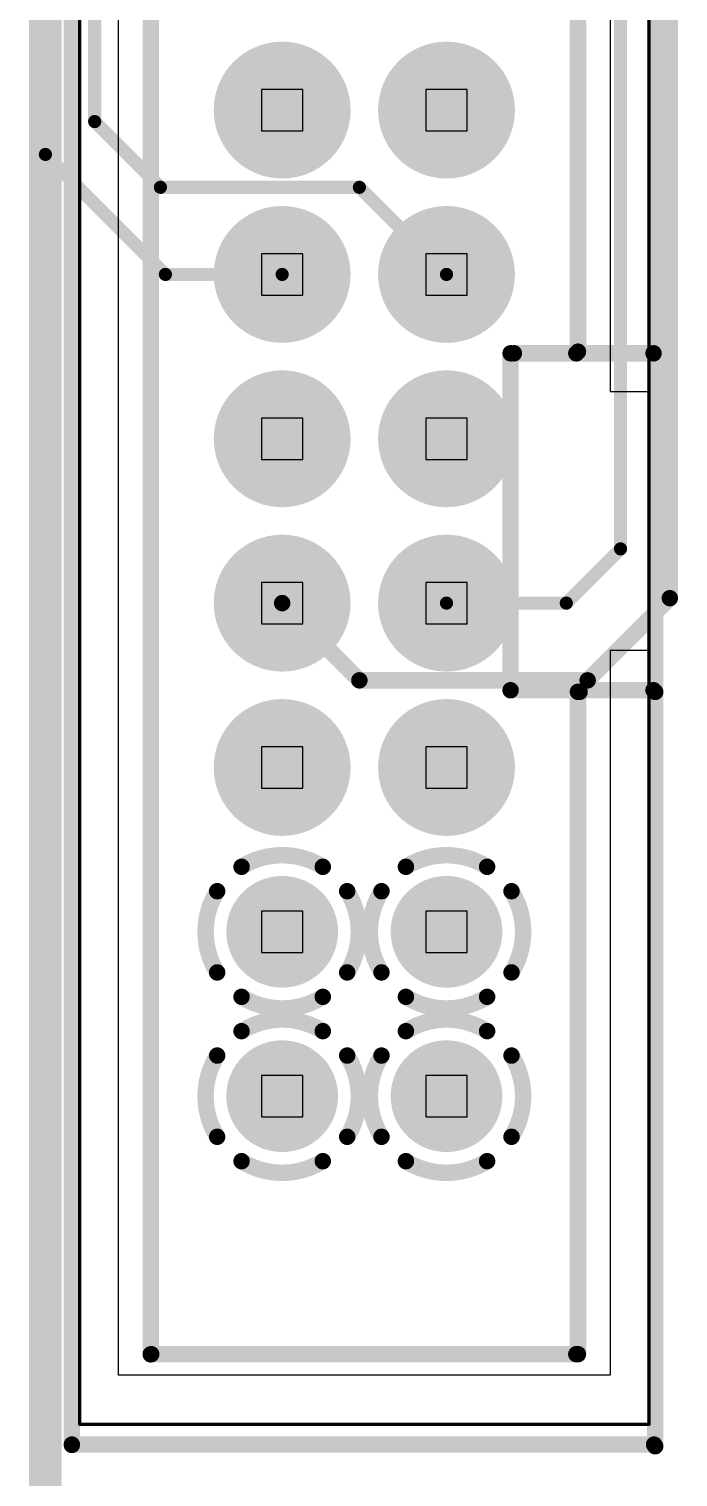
# Model space of a CAD drawing. Extents: x 11.67 to 17.2, y 3.98 to 12.28.
# Drawn here: x 16.236 to 16.631, y 4.496 to 5.377 of the extents above; entities that cross this region are included whole.
import ezdxf

# ---------------------------------------------------------------- set-up
doc = ezdxf.new("R2010")
doc.units = 0
doc.layers.get('0').update_dxf_attribs({"linetype": 'CONTINUOUS'})
for name, color, linetype in [('BOTTOMLAYER', 5, 'CONTINUOUS'), ('BOTTOMOVERLAY', 54, 'CONTINUOUS'), ('BOTTOMSOLDER', 6, 'CONTINUOUS'), ('INTERNALPLANE1', 76, 'CONTINUOUS'), ('MECHANICAL2', 216, 'CONTINUOUS'), ('MECHANICAL6', 56, 'CONTINUOUS'), ('MECHANICAL9', 56, 'CONTINUOUS'), ('MIDLAYER1', 16, 'CONTINUOUS'), ('MULTILAYER', 9, 'CONTINUOUS'), ('TOPLAYER', 1, 'CONTINUOUS'), ('TOPSOLDER', 216, 'CONTINUOUS')]:
    doc.layers.add(name, color=color, linetype=linetype)

# ---------------------------------------------------------------- blocks, each defined once
blk = doc.blocks.new('IDC_TH_16P_P2_54_C3406_B12')
at = {"layer": 'BOTTOMLAYER', "const_width": 0.03}
for points in [[(-0.265, 0.05, 1), (-0.235, 0.05, 1)], [(-0.165, 0.05, 1), (-0.135, 0.05, 1)], [(-0.065, 0.05, 1), (-0.035, 0.05, 1)], [(0.035, 0.05, 1), (0.065, 0.05, 1)], [(0.135, 0.05, 1), (0.165, 0.05, 1)], [(0.235, 0.05, 1), (0.265, 0.05, 1)], [(0.335, 0.05, 1), (0.365, 0.05, 1)], [(-0.265, -0.05, 1), (-0.235, -0.05, 1)], [(-0.165, -0.05, 1), (-0.135, -0.05, 1)], [(-0.065, -0.05, 1), (-0.035, -0.05, 1)], [(0.035, -0.05, 1), (0.065, -0.05, 1)], [(0.135, -0.05, 1), (0.165, -0.05, 1)], [(0.235, -0.05, 1), (0.265, -0.05, 1)], [(0.335, -0.05, 1), (0.365, -0.05, 1)]]:
    blk.add_lwpolyline(points, format="xyb", close=True, dxfattribs=at)
at = {"layer": 'BOTTOMOVERLAY', "const_width": 0.01}
for points in [[(0.56299, 0.177), (-0.5589, 0.177)], [(-0.102, 0.091), (-0.102, 0.176)], [(0.103, 0.176), (0.104, 0.177)], [(0.103, 0.089), (0.103, 0.176)], [(0.562, -0.178), (0.562, 0.17633)], [(-0.103, 0.13), (-0.505, 0.13)], [(-0.102, 0.129), (-0.103, 0.13)], [(0.104, 0.13), (0.104, 0.131)], [(0.507, 0.13), (0.104, 0.13)], [(0.507, -0.12966), (0.507, 0.129)], [(0.103, 0.089), (-0.102, 0.089)], [(0.50709, -0.13), (-0.50466, -0.13)], [(0.5622, -0.178), (-0.5599, -0.178)]]:
    blk.add_lwpolyline(points, dxfattribs=at)
at = {"layer": 'BOTTOMOVERLAY', "const_width": 0.005}
for points in [[(-0.1045, 0.176, 1), (-0.0995, 0.176, 1)], [(0.1005, 0.176, 1), (0.1055, 0.176, 1)], [(0.1005, 0.176, 1), (0.1055, 0.176, 1)], [(0.1015, 0.177, 1), (0.1065, 0.177, 1)], [(0.5595, 0.17633, 1), (0.5645, 0.17633, 1)], [(0.56049, 0.177, 1), (0.56549, 0.177, 1)], [(-0.1055, 0.13, 1), (-0.1005, 0.13, 1)], [(-0.1055, 0.13, 1), (-0.1005, 0.13, 1)], [(-0.1045, 0.129, 1), (-0.0995, 0.129, 1)], [(0.1015, 0.131, 1), (0.1065, 0.131, 1)], [(0.1015, 0.13, 1), (0.1065, 0.13, 1)], [(0.1015, 0.13, 1), (0.1065, 0.13, 1)], [(0.5045, 0.13, 1), (0.5095, 0.13, 1)], [(0.5045, 0.129, 1), (0.5095, 0.129, 1)], [(-0.1045, 0.091, 1), (-0.0995, 0.091, 1)], [(-0.1045, 0.089, 1), (-0.0995, 0.089, 1)], [(0.1005, 0.089, 1), (0.1055, 0.089, 1)], [(0.1005, 0.089, 1), (0.1055, 0.089, 1)], [(0.5045, -0.12966, 1), (0.5095, -0.12966, 1)], [(0.50459, -0.13, 1), (0.50959, -0.13, 1)], [(0.5595, -0.178, 1), (0.5645, -0.178, 1)], [(0.5597, -0.178, 1), (0.5647, -0.178, 1)]]:
    blk.add_lwpolyline(points, format="xyb", close=True, dxfattribs=at)
at = {"layer": 'BOTTOMSOLDER', "const_width": 0.034}
for points in [[(-0.267, 0.05, 1), (-0.233, 0.05, 1)], [(-0.167, 0.05, 1), (-0.133, 0.05, 1)], [(-0.067, 0.05, 1), (-0.033, 0.05, 1)], [(0.033, 0.05, 1), (0.067, 0.05, 1)], [(0.133, 0.05, 1), (0.167, 0.05, 1)], [(0.233, 0.05, 1), (0.267, 0.05, 1)], [(0.333, 0.05, 1), (0.367, 0.05, 1)], [(-0.267, -0.05, 1), (-0.233, -0.05, 1)], [(-0.167, -0.05, 1), (-0.133, -0.05, 1)], [(-0.067, -0.05, 1), (-0.033, -0.05, 1)], [(0.033, -0.05, 1), (0.067, -0.05, 1)], [(0.133, -0.05, 1), (0.167, -0.05, 1)], [(0.233, -0.05, 1), (0.267, -0.05, 1)], [(0.333, -0.05, 1), (0.367, -0.05, 1)]]:
    blk.add_lwpolyline(points, format="xyb", close=True, dxfattribs=at)
at = {"layer": 'INTERNALPLANE1', "const_width": 0.01}
for points in [[(0.22528, 0.08956, -0.286745), (0.27472, 0.08956)], [(0.32528, 0.08956, -0.286745), (0.37472, 0.08956)], [(0.21044, 0.02528, -0.286745), (0.21044, 0.07472)], [(0.28956, 0.07472, -0.286745), (0.28956, 0.02528)], [(0.31044, 0.02528, -0.286745), (0.31044, 0.07472)], [(0.38956, 0.07472, -0.286745), (0.38956, 0.02528)], [(0.27472, 0.01044, -0.286745), (0.22528, 0.01044)], [(0.37472, 0.01044, -0.286745), (0.32528, 0.01044)], [(0.22528, -0.01044, -0.286745), (0.27472, -0.01044)], [(0.32528, -0.01044, -0.286745), (0.37472, -0.01044)], [(0.21044, -0.07472, -0.286745), (0.21044, -0.02528)], [(0.28956, -0.02528, -0.286745), (0.28956, -0.07472)], [(0.31044, -0.07472, -0.286745), (0.31044, -0.02528)], [(0.38956, -0.02528, -0.286745), (0.38956, -0.07472)], [(0.27472, -0.08956, -0.286745), (0.22528, -0.08956)], [(0.37472, -0.08956, -0.286745), (0.32528, -0.08956)]]:
    blk.add_lwpolyline(points, format="xyb", dxfattribs=at)
at = {"layer": 'INTERNALPLANE1'}
for points, const_width in [([(-0.27082, 0.05, 1), (-0.22917, 0.05, 1)], 0.04165), ([(-0.17083, 0.05, 1), (-0.12918, 0.05, 1)], 0.04165), ([(-0.07082, 0.05, 1), (-0.02917, 0.05, 1)], 0.04165), ([(0.02917, 0.05, 1), (0.07082, 0.05, 1)], 0.04165), ([(0.12918, 0.05, 1), (0.17083, 0.05, 1)], 0.04165), ([(0.22278, 0.08956, 1), (0.22778, 0.08956, 1)], 0.005), ([(0.27222, 0.08956, 1), (0.27722, 0.08956, 1)], 0.005), ([(0.32278, 0.08956, 1), (0.32778, 0.08956, 1)], 0.005), ([(0.37222, 0.08956, 1), (0.37722, 0.08956, 1)], 0.005), ([(0.20794, 0.07472, 1), (0.21294, 0.07472, 1)], 0.005), ([(0.28706, 0.07472, 1), (0.29206, 0.07472, 1)], 0.005), ([(0.30794, 0.07472, 1), (0.31294, 0.07472, 1)], 0.005), ([(0.38706, 0.07472, 1), (0.39206, 0.07472, 1)], 0.005), ([(0.20794, 0.02528, 1), (0.21294, 0.02528, 1)], 0.005), ([(0.28706, 0.02528, 1), (0.29206, 0.02528, 1)], 0.005), ([(0.30794, 0.02528, 1), (0.31294, 0.02528, 1)], 0.005), ([(0.38706, 0.02528, 1), (0.39206, 0.02528, 1)], 0.005), ([(0.22278, 0.01044, 1), (0.22778, 0.01044, 1)], 0.005), ([(0.27222, 0.01044, 1), (0.27722, 0.01044, 1)], 0.005), ([(0.32278, 0.01044, 1), (0.32778, 0.01044, 1)], 0.005), ([(0.37222, 0.01044, 1), (0.37722, 0.01044, 1)], 0.005), ([(-0.27082, -0.05, 1), (-0.22917, -0.05, 1)], 0.04165), ([(-0.17083, -0.05, 1), (-0.12918, -0.05, 1)], 0.04165), ([(-0.07082, -0.05, 1), (-0.02917, -0.05, 1)], 0.04165), ([(0.02917, -0.05, 1), (0.07082, -0.05, 1)], 0.04165), ([(0.12918, -0.05, 1), (0.17083, -0.05, 1)], 0.04165), ([(0.22278, -0.01044, 1), (0.22778, -0.01044, 1)], 0.005), ([(0.27222, -0.01044, 1), (0.27722, -0.01044, 1)], 0.005), ([(0.32278, -0.01044, 1), (0.32778, -0.01044, 1)], 0.005), ([(0.37222, -0.01044, 1), (0.37722, -0.01044, 1)], 0.005), ([(0.20794, -0.02528, 1), (0.21294, -0.02528, 1)], 0.005), ([(0.28706, -0.02528, 1), (0.29206, -0.02528, 1)], 0.005), ([(0.30794, -0.02528, 1), (0.31294, -0.02528, 1)], 0.005), ([(0.38706, -0.02528, 1), (0.39206, -0.02528, 1)], 0.005), ([(0.20794, -0.07472, 1), (0.21294, -0.07472, 1)], 0.005), ([(0.28706, -0.07472, 1), (0.29206, -0.07472, 1)], 0.005), ([(0.30794, -0.07472, 1), (0.31294, -0.07472, 1)], 0.005), ([(0.38706, -0.07472, 1), (0.39206, -0.07472, 1)], 0.005), ([(0.22278, -0.08956, 1), (0.22778, -0.08956, 1)], 0.005), ([(0.27222, -0.08956, 1), (0.27722, -0.08956, 1)], 0.005), ([(0.32278, -0.08956, 1), (0.32778, -0.08956, 1)], 0.005), ([(0.37222, -0.08956, 1), (0.37722, -0.08956, 1)], 0.005)]:
    blk.add_lwpolyline(points, format="xyb", close=True, dxfattribs=dict(at, const_width=const_width))
at = {"layer": 'MECHANICAL2'}
for p, q in [((-0.07874, 0.17323), (-0.54961, 0.17323)), ((-0.07874, 0.14961), (-0.07874, 0.17323)), ((0.54961, 0.17323), (0.07874, 0.17323)), ((0.07874, 0.17323), (0.07874, 0.14961)), ((0.54961, -0.17323), (0.54961, 0.17323)), ((-0.51968, 0.14961), (-0.07874, 0.14961)), ((0.07874, 0.14961), (0.51968, 0.14961)), ((0.51968, 0.14961), (0.51968, -0.14961)), ((0.51968, -0.14961), (-0.51968, -0.14961)), ((-0.54961, -0.17323), (0.54961, -0.17323))]:
    blk.add_line(p, q, dxfattribs=at)
at = {"layer": 'MECHANICAL6', "const_width": 0.002}
for points in [[(0.54961, 0.17323), (-0.54961, 0.17323)], [(0.54961, -0.17323), (0.54961, 0.17323)], [(0.54961, -0.17323), (-0.54961, -0.17323)]]:
    blk.add_lwpolyline(points, dxfattribs=at)
at = {"layer": 'MECHANICAL6', "const_width": 0.001}
for points in [[(0.54911, 0.17323, 1), (0.55011, 0.17323, 1)], [(0.54911, 0.17323, 1), (0.55011, 0.17323, 1)], [(0.54911, -0.17323, 1), (0.55011, -0.17323, 1)], [(0.54911, -0.17323, 1), (0.55011, -0.17323, 1)]]:
    blk.add_lwpolyline(points, format="xyb", close=True, dxfattribs=at)
at = {"layer": 'MECHANICAL9'}
for p, q in [((-0.2626, 0.0626), (-0.2626, 0.0374)), ((-0.2374, 0.0626), (-0.2626, 0.0626)), ((-0.2374, 0.0374), (-0.2374, 0.0626)), ((-0.1626, 0.0626), (-0.1626, 0.0374)), ((-0.1374, 0.0626), (-0.1626, 0.0626)), ((-0.1374, 0.0374), (-0.1374, 0.0626)), ((-0.0626, 0.0626), (-0.0626, 0.0374)), ((-0.0374, 0.0626), (-0.0626, 0.0626)), ((-0.0374, 0.0374), (-0.0374, 0.0626)), ((0.0374, 0.0626), (0.0374, 0.0374)), ((0.0626, 0.0626), (0.0374, 0.0626)), ((0.0626, 0.0374), (0.0626, 0.0626)), ((0.1374, 0.0626), (0.1374, 0.0374)), ((0.1626, 0.0626), (0.1374, 0.0626)), ((0.1626, 0.0374), (0.1626, 0.0626)), ((0.2374, 0.0626), (0.2374, 0.0374)), ((0.2626, 0.0626), (0.2374, 0.0626)), ((0.2626, 0.0374), (0.2626, 0.0626)), ((0.3374, 0.0626), (0.3374, 0.0374)), ((0.3626, 0.0626), (0.3374, 0.0626)), ((0.3626, 0.0374), (0.3626, 0.0626)), ((-0.2626, 0.0374), (-0.2374, 0.0374)), ((-0.1626, 0.0374), (-0.1374, 0.0374)), ((-0.0626, 0.0374), (-0.0374, 0.0374)), ((0.0374, 0.0374), (0.0626, 0.0374)), ((0.1374, 0.0374), (0.1626, 0.0374)), ((0.2374, 0.0374), (0.2626, 0.0374)), ((0.3374, 0.0374), (0.3626, 0.0374)), ((-0.2626, -0.0374), (-0.2626, -0.0626)), ((-0.2374, -0.0374), (-0.2626, -0.0374)), ((-0.2374, -0.0626), (-0.2374, -0.0374)), ((-0.1626, -0.0374), (-0.1626, -0.0626)), ((-0.1374, -0.0374), (-0.1626, -0.0374)), ((-0.1374, -0.0626), (-0.1374, -0.0374)), ((-0.0626, -0.0374), (-0.0626, -0.0626)), ((-0.0374, -0.0374), (-0.0626, -0.0374)), ((-0.0374, -0.0626), (-0.0374, -0.0374)), ((0.0374, -0.0374), (0.0374, -0.0626)), ((0.0626, -0.0374), (0.0374, -0.0374)), ((0.0626, -0.0626), (0.0626, -0.0374)), ((0.1374, -0.0374), (0.1374, -0.0626)), ((0.1626, -0.0374), (0.1374, -0.0374)), ((0.1626, -0.0626), (0.1626, -0.0374)), ((0.2374, -0.0374), (0.2374, -0.0626)), ((0.2626, -0.0374), (0.2374, -0.0374)), ((0.2626, -0.0626), (0.2626, -0.0374)), ((0.3374, -0.0374), (0.3374, -0.0626)), ((0.3626, -0.0374), (0.3374, -0.0374)), ((0.3626, -0.0626), (0.3626, -0.0374)), ((-0.2626, -0.0626), (-0.2374, -0.0626)), ((-0.1626, -0.0626), (-0.1374, -0.0626)), ((-0.0626, -0.0626), (-0.0374, -0.0626)), ((0.0374, -0.0626), (0.0626, -0.0626)), ((0.1374, -0.0626), (0.1626, -0.0626)), ((0.2374, -0.0626), (0.2626, -0.0626)), ((0.3374, -0.0626), (0.3626, -0.0626))]:
    blk.add_line(p, q, dxfattribs=at)
at = {"layer": 'MIDLAYER1', "const_width": 0.03}
for points in [[(-0.265, 0.05, 1), (-0.235, 0.05, 1)], [(-0.165, 0.05, 1), (-0.135, 0.05, 1)], [(-0.065, 0.05, 1), (-0.035, 0.05, 1)], [(0.035, 0.05, 1), (0.065, 0.05, 1)], [(0.135, 0.05, 1), (0.165, 0.05, 1)], [(0.235, 0.05, 1), (0.265, 0.05, 1)], [(0.335, 0.05, 1), (0.365, 0.05, 1)], [(-0.265, -0.05, 1), (-0.235, -0.05, 1)], [(-0.165, -0.05, 1), (-0.135, -0.05, 1)], [(-0.065, -0.05, 1), (-0.035, -0.05, 1)], [(0.035, -0.05, 1), (0.065, -0.05, 1)], [(0.135, -0.05, 1), (0.165, -0.05, 1)], [(0.235, -0.05, 1), (0.265, -0.05, 1)], [(0.335, -0.05, 1), (0.365, -0.05, 1)]]:
    blk.add_lwpolyline(points, format="xyb", close=True, dxfattribs=at)
at = {"layer": 'MULTILAYER', "const_width": 0.03}
for points in [[(-0.265, 0.05, 1), (-0.235, 0.05, 1)], [(-0.165, 0.05, 1), (-0.135, 0.05, 1)], [(-0.065, 0.05, 1), (-0.035, 0.05, 1)], [(0.035, 0.05, 1), (0.065, 0.05, 1)], [(0.135, 0.05, 1), (0.165, 0.05, 1)], [(0.235, 0.05, 1), (0.265, 0.05, 1)], [(0.335, 0.05, 1), (0.365, 0.05, 1)], [(-0.265, -0.05, 1), (-0.235, -0.05, 1)], [(-0.165, -0.05, 1), (-0.135, -0.05, 1)], [(-0.065, -0.05, 1), (-0.035, -0.05, 1)], [(0.035, -0.05, 1), (0.065, -0.05, 1)], [(0.135, -0.05, 1), (0.165, -0.05, 1)], [(0.235, -0.05, 1), (0.265, -0.05, 1)], [(0.335, -0.05, 1), (0.365, -0.05, 1)]]:
    blk.add_lwpolyline(points, format="xyb", close=True, dxfattribs=at)
at = {"layer": 'TOPLAYER', "const_width": 0.03}
for points in [[(-0.265, 0.05, 1), (-0.235, 0.05, 1)], [(-0.165, 0.05, 1), (-0.135, 0.05, 1)], [(-0.065, 0.05, 1), (-0.035, 0.05, 1)], [(0.035, 0.05, 1), (0.065, 0.05, 1)], [(0.135, 0.05, 1), (0.165, 0.05, 1)], [(0.235, 0.05, 1), (0.265, 0.05, 1)], [(0.335, 0.05, 1), (0.365, 0.05, 1)], [(-0.265, -0.05, 1), (-0.235, -0.05, 1)], [(-0.165, -0.05, 1), (-0.135, -0.05, 1)], [(-0.065, -0.05, 1), (-0.035, -0.05, 1)], [(0.035, -0.05, 1), (0.065, -0.05, 1)], [(0.135, -0.05, 1), (0.165, -0.05, 1)], [(0.235, -0.05, 1), (0.265, -0.05, 1)], [(0.335, -0.05, 1), (0.365, -0.05, 1)]]:
    blk.add_lwpolyline(points, format="xyb", close=True, dxfattribs=at)
at = {"layer": 'TOPSOLDER', "const_width": 0.034}
for points in [[(-0.267, 0.05, 1), (-0.233, 0.05, 1)], [(-0.167, 0.05, 1), (-0.133, 0.05, 1)], [(-0.067, 0.05, 1), (-0.033, 0.05, 1)], [(0.033, 0.05, 1), (0.067, 0.05, 1)], [(0.133, 0.05, 1), (0.167, 0.05, 1)], [(0.233, 0.05, 1), (0.267, 0.05, 1)], [(0.333, 0.05, 1), (0.367, 0.05, 1)], [(-0.267, -0.05, 1), (-0.233, -0.05, 1)], [(-0.167, -0.05, 1), (-0.133, -0.05, 1)], [(-0.067, -0.05, 1), (-0.033, -0.05, 1)], [(0.033, -0.05, 1), (0.067, -0.05, 1)], [(0.133, -0.05, 1), (0.167, -0.05, 1)], [(0.233, -0.05, 1), (0.267, -0.05, 1)], [(0.333, -0.05, 1), (0.367, -0.05, 1)]]:
    blk.add_lwpolyline(points, format="xyb", close=True, dxfattribs=at)

msp = doc.modelspace()

# ---------------------------------------------------------------- linework, layer by layer
at = {"layer": 'BOTTOMLAYER'}
for points, const_width in [([(16.62596, 5.031), (16.62596, 6.00986)], 0.01), ([(16.59596, 5.061), (16.59596, 5.981)], 0.008), ([(16.27596, 5.321), (16.27596, 5.931)], 0.008), ([(16.24596, 5.301), (16.24596, 5.901)], 0.008), ([(16.27596, 5.321), (16.31596, 5.281)], 0.008), ([(16.24596, 5.301), (16.31897, 5.22799)], 0.008), ([(16.31596, 5.281), (16.43705, 5.281)], 0.008), ([(16.43705, 5.281), (16.49006, 5.22799)], 0.008), ([(16.31897, 5.22799), (16.39006, 5.22799)], 0.008), ([(16.56295, 5.02799), (16.59596, 5.061)], 0.008), ([(16.39006, 5.02799), (16.43705, 4.981)], 0.01), ([(16.49006, 5.02799), (16.56295, 5.02799)], 0.008), ([(16.57596, 4.981), (16.62596, 5.031)], 0.01), ([(16.43705, 4.981), (16.57596, 4.981)], 0.01)]:
    msp.add_lwpolyline(points, dxfattribs=dict(at, const_width=const_width))
for points, const_width in [([(16.27396, 5.321, 1), (16.27796, 5.321, 1)], 0.004), ([(16.27396, 5.321, 1), (16.27796, 5.321, 1)], 0.004), ([(16.24396, 5.301, 1), (16.24796, 5.301, 1)], 0.004), ([(16.24396, 5.301, 1), (16.24796, 5.301, 1)], 0.004), ([(16.31396, 5.281, 1), (16.31796, 5.281, 1)], 0.004), ([(16.31396, 5.281, 1), (16.31796, 5.281, 1)], 0.004), ([(16.43504, 5.281, 1), (16.43905, 5.281, 1)], 0.004), ([(16.43504, 5.281, 1), (16.43905, 5.281, 1)], 0.004), ([(16.31697, 5.22799, 1), (16.32097, 5.22799, 1)], 0.004), ([(16.31697, 5.22799, 1), (16.32097, 5.22799, 1)], 0.004), ([(16.38806, 5.22799, 1), (16.39205, 5.22799, 1)], 0.004), ([(16.48805, 5.22799, 1), (16.49206, 5.22799, 1)], 0.004), ([(16.59396, 5.061, 1), (16.59796, 5.061, 1)], 0.004), ([(16.59396, 5.061, 1), (16.59796, 5.061, 1)], 0.004), ([(16.38755, 5.02799, 1), (16.39256, 5.02799, 1)], 0.005), ([(16.48805, 5.02799, 1), (16.49206, 5.02799, 1)], 0.004), ([(16.56095, 5.02799, 1), (16.56495, 5.02799, 1)], 0.004), ([(16.56095, 5.02799, 1), (16.56495, 5.02799, 1)], 0.004), ([(16.62346, 5.031, 1), (16.62846, 5.031, 1)], 0.005), ([(16.62346, 5.031, 1), (16.62846, 5.031, 1)], 0.005), ([(16.43454, 4.981, 1), (16.43954, 4.981, 1)], 0.005), ([(16.43454, 4.981, 1), (16.43954, 4.981, 1)], 0.005), ([(16.57346, 4.981, 1), (16.57846, 4.981, 1)], 0.005), ([(16.57346, 4.981, 1), (16.57846, 4.981, 1)], 0.005)]:
    msp.add_lwpolyline(points, format="xyb", close=True, dxfattribs=dict(at, const_width=const_width))
at = {"layer": 'INTERNALPLANE1', "const_width": 0.02}
msp.add_lwpolyline([(16.24596, 4.02202), (16.24596, 5.941)], dxfattribs=at)

# ---------------------------------------------------------------- block references
at = {"rotation": 270}
msp.add_blockref('IDC_TH_16P_P2_54_C3406_B12', (16.44006, 5.07799), dxfattribs=at)

doc.saveas('drawing.dxf')
